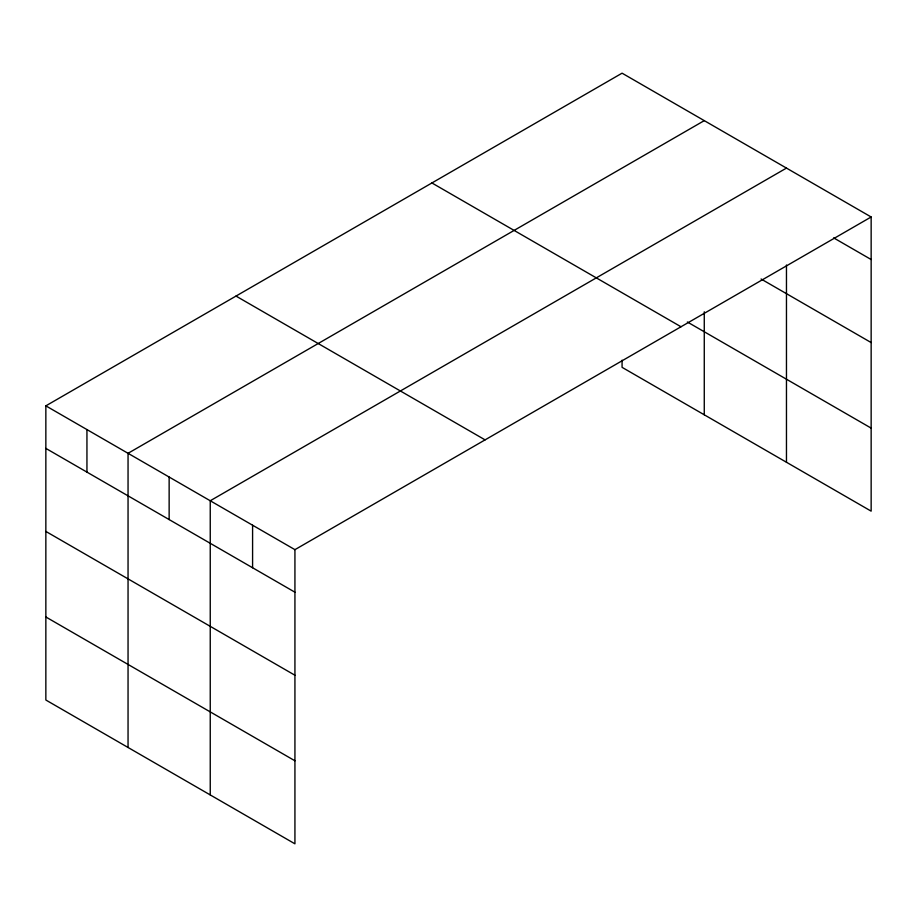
<?xml version="1.0" encoding="UTF-8"?>
<svg xmlns="http://www.w3.org/2000/svg" width="917" height="917" viewBox="0 0 917 917"><rect width="100%" height="100%" fill="white"/><g stroke="black" fill="none" stroke-linecap="round" stroke-linejoin="round"><path stroke-width="1.38" d="M871.15 216.985L294.93 549.661L294.93 843.823L45.85 700.015L45.85 405.853L622.07 73.177L871.15 216.985L871.15 511.147L622.07 367.339L622.07 360.186M704.267 120.631L128.048 453.307L128.048 747.47M786.465 168.086L210.245 500.762L210.245 794.924M833.645 237.87L871.15 259.522M761.076 279.009L871.15 342.557M687.349 321.993L871.15 428.113M431.918 182.964L680.999 326.761M236.001 296.076L485.082 439.873M45.85 405.853L294.93 549.661M45.85 448.39L294.93 592.199M45.85 531.424L294.93 675.233M45.85 616.981L294.93 760.789M786.465 265.024L786.465 462.248M704.267 311.791L704.267 414.793M252.588 525.212L252.588 567.749M169.141 477.035L169.141 519.572M86.943 429.58L86.943 472.117"/></g></svg>
